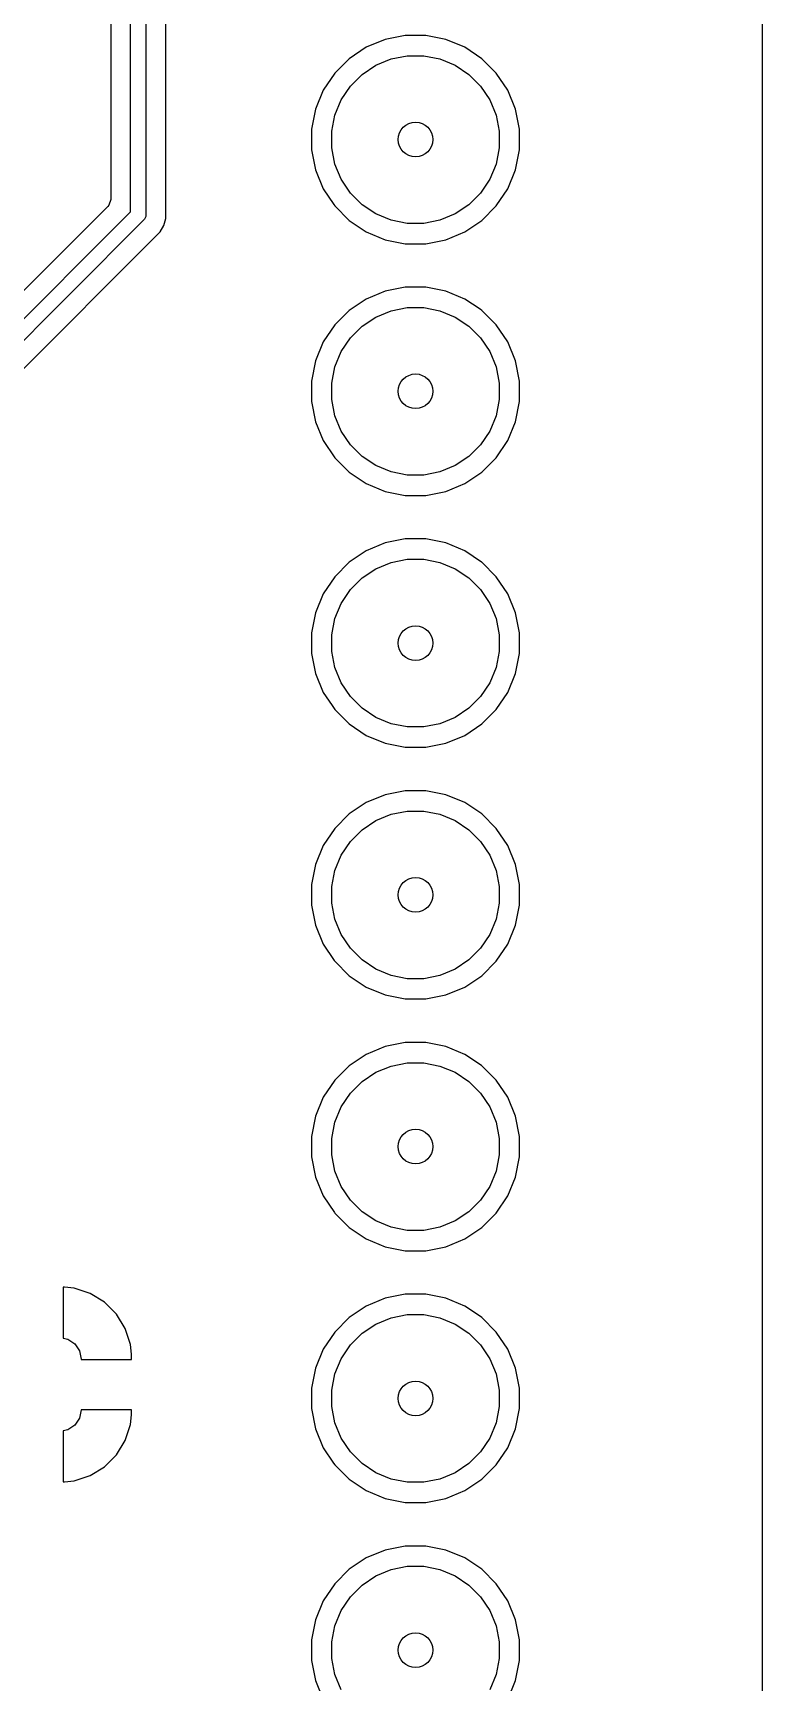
# Model space of a CAD drawing. Extents: x 2.09 to 4.51, y -4.8 to -2.93.
# Drawn here: x 4.218 to 4.508, y -3.972 to -3.318 of the extents above; entities that cross this region are included whole.
import ezdxf

# ---------------------------------------------------------------- set-up
doc = ezdxf.new("R2010")
doc.units = 0
doc.header["$MEASUREMENT"] = 0
doc.layers.add('BLACK', color=7, linetype='CONTINUOUS')

msp = doc.modelspace()

# ---------------------------------------------------------------- linework, layer by layer
at = {"layer": 'BLACK', "linetype": 'CONTINUOUS'}
for p, q in [((4.50785, -3.01194), (4.50785, -4.72428)), ((4.25679, -3.3885), (4.25679, -3.10417)), ((4.26289, -3.1039), (4.26289, -3.38976)), ((4.2489, -3.11434), (4.2489, -3.38362)), ((4.27079, -3.35577), (4.27079, -3.2256)), ((4.35801, -3.32007), (4.35049, -3.32319)), ((4.36601, -3.31848), (4.35801, -3.32007)), ((4.37415, -3.31848), (4.36601, -3.31848)), ((4.36601, -3.31848), (4.36601, -3.31848)), ((4.38214, -3.32007), (4.37415, -3.31848)), ((4.37415, -3.31848), (4.37415, -3.31848)), ((4.38967, -3.32319), (4.38214, -3.32007)), ((4.35049, -3.32319), (4.34371, -3.32772)), ((4.36036, -3.32782), (4.3668, -3.32654)), ((4.3668, -3.32654), (4.37336, -3.32654)), ((4.37336, -3.32654), (4.37979, -3.32782)), ((4.39644, -3.32772), (4.38967, -3.32319)), ((4.33795, -3.33348), (4.33343, -3.34025)), ((4.34371, -3.32772), (4.33795, -3.33348)), ((4.34885, -3.33397), (4.3543, -3.33033)), ((4.3543, -3.33033), (4.36036, -3.32782)), ((4.37979, -3.32782), (4.38585, -3.33033)), ((4.38585, -3.33033), (4.39131, -3.33397)), ((4.4022, -3.33348), (4.39644, -3.32772)), ((4.39644, -3.32772), (4.39644, -3.32772)), ((4.40673, -3.34025), (4.4022, -3.33348)), ((4.33343, -3.34025), (4.33031, -3.34778)), ((4.34057, -3.34407), (4.34421, -3.33861)), ((4.34421, -3.33861), (4.34885, -3.33397)), ((4.39131, -3.33397), (4.39595, -3.33861)), ((4.39595, -3.33861), (4.39959, -3.34407)), ((4.40985, -3.34778), (4.40673, -3.34025)), ((4.33806, -3.35013), (4.34057, -3.34407)), ((4.39959, -3.34407), (4.4021, -3.35013)), ((4.33031, -3.34778), (4.32872, -3.35577)), ((4.33678, -3.35656), (4.33806, -3.35013)), ((4.4021, -3.35013), (4.40338, -3.35656)), ((4.41144, -3.35577), (4.40985, -3.34778)), ((4.27079, -3.38832), (4.27079, -3.35577)), ((4.32872, -3.35577), (4.32872, -3.36392)), ((4.33678, -3.36312), (4.33678, -3.35656)), ((4.40338, -3.35656), (4.40338, -3.36312)), ((4.41144, -3.36392), (4.41144, -3.35577)), ((4.32872, -3.36392), (4.33031, -3.37191)), ((4.33806, -3.36956), (4.33678, -3.36312)), ((4.40338, -3.36312), (4.4021, -3.36956)), ((4.40985, -3.37191), (4.41144, -3.36392)), ((4.33031, -3.37191), (4.33343, -3.37943)), ((4.34057, -3.37562), (4.33806, -3.36956)), ((4.4021, -3.36956), (4.39959, -3.37562)), ((4.40673, -3.37943), (4.40985, -3.37191)), ((4.33343, -3.37943), (4.33762, -3.3857)), ((4.34421, -3.38107), (4.34057, -3.37562)), ((4.39959, -3.37562), (4.39595, -3.38107)), ((4.4022, -3.38621), (4.40673, -3.37943)), ((4.24815, -3.38591), (4.24776, -3.38637)), ((4.2489, -3.38362), (4.24815, -3.38591)), ((4.33762, -3.3857), (4.33795, -3.38621)), ((4.33795, -3.38621), (4.34371, -3.39197)), ((4.34885, -3.38571), (4.34421, -3.38107)), ((4.3543, -3.38936), (4.34885, -3.38571)), ((4.39131, -3.38571), (4.38585, -3.38936)), ((4.39595, -3.38107), (4.39131, -3.38571)), ((4.39644, -3.39197), (4.4022, -3.38621)), ((3.90828, -3.73701), (4.25679, -3.3885)), ((4.262, -3.39192), (3.9126, -3.74132)), ((4.24776, -3.38637), (3.9353, -3.69883)), ((4.26238, -3.39146), (4.262, -3.39192)), ((4.26284, -3.39036), (4.26238, -3.39146)), ((4.26289, -3.38976), (4.26284, -3.39036)), ((4.27004, -3.39399), (4.27079, -3.3912)), ((4.27079, -3.3912), (4.27079, -3.38832)), ((4.34371, -3.39197), (4.35049, -3.39649)), ((4.36036, -3.39187), (4.3543, -3.38936)), ((4.3668, -3.39315), (4.36036, -3.39187)), ((4.37979, -3.39187), (4.37336, -3.39315)), ((4.38585, -3.38936), (4.37979, -3.39187)), ((4.38967, -3.39649), (4.39644, -3.39197)), ((4.20932, -3.45577), (4.2686, -3.39648)), ((4.2686, -3.39648), (4.27004, -3.39399)), ((4.35049, -3.39649), (4.35801, -3.39961)), ((4.37336, -3.39315), (4.3668, -3.39315)), ((4.38214, -3.39961), (4.38967, -3.39649)), ((4.35801, -3.39961), (4.36601, -3.4012)), ((4.36601, -3.4012), (4.36601, -3.4012)), ((4.36601, -3.4012), (4.37415, -3.4012)), ((4.37415, -3.4012), (4.38214, -3.39961)), ((4.37415, -3.4012), (4.37415, -3.4012)), ((4.36601, -3.41848), (4.35801, -3.42007)), ((4.37415, -3.41848), (4.36601, -3.41848)), ((4.36601, -3.41848), (4.36601, -3.41848)), ((4.38214, -3.42007), (4.37415, -3.41848)), ((4.37415, -3.41848), (4.37415, -3.41848)), ((4.35049, -3.42319), (4.34371, -3.42772)), ((4.35801, -3.42007), (4.35049, -3.42319)), ((4.38967, -3.42319), (4.38214, -3.42007)), ((4.39574, -3.42725), (4.38967, -3.42319)), ((4.34371, -3.42772), (4.33795, -3.43348)), ((4.34885, -3.43397), (4.3543, -3.43033)), ((4.3543, -3.43033), (4.36036, -3.42782)), ((4.36036, -3.42782), (4.3668, -3.42654)), ((4.3668, -3.42654), (4.37336, -3.42654)), ((4.37336, -3.42654), (4.37979, -3.42782)), ((4.37979, -3.42782), (4.38585, -3.43033)), ((4.38585, -3.43033), (4.39131, -3.43397)), ((4.39644, -3.42772), (4.39574, -3.42725)), ((4.4022, -3.43348), (4.39644, -3.42772)), ((4.33795, -3.43348), (4.33343, -3.44025)), ((4.34057, -3.44407), (4.34421, -3.43861)), ((4.34421, -3.43861), (4.34885, -3.43397)), ((4.39131, -3.43397), (4.39595, -3.43861)), ((4.39595, -3.43861), (4.39959, -3.44407)), ((4.40673, -3.44025), (4.4022, -3.43348)), ((4.33343, -3.44025), (4.33031, -3.44778)), ((4.33806, -3.45013), (4.34057, -3.44407)), ((4.39959, -3.44407), (4.4021, -3.45013)), ((4.40985, -3.44778), (4.40673, -3.44025)), ((4.33031, -3.44778), (4.32872, -3.45577)), ((4.33678, -3.45656), (4.33806, -3.45013)), ((4.4021, -3.45013), (4.40338, -3.45656)), ((4.41144, -3.45577), (4.40985, -3.44778)), ((4.32872, -3.45577), (4.32872, -3.46392)), ((4.33678, -3.46312), (4.33678, -3.45656)), ((4.40338, -3.45656), (4.40338, -3.46312)), ((4.41144, -3.46392), (4.41144, -3.45577)), ((4.32872, -3.46392), (4.33031, -3.47191)), ((4.33806, -3.46956), (4.33678, -3.46312)), ((4.40338, -3.46312), (4.4021, -3.46956)), ((4.40985, -3.47191), (4.41144, -3.46392)), ((4.34057, -3.47562), (4.33806, -3.46956)), ((4.4021, -3.46956), (4.39959, -3.47562)), ((4.33031, -3.47191), (4.33343, -3.47943)), ((4.34421, -3.48107), (4.34057, -3.47562)), ((4.39959, -3.47562), (4.39595, -3.48107)), ((4.40673, -3.47943), (4.40985, -3.47191)), ((4.33343, -3.47943), (4.33795, -3.48621)), ((4.34885, -3.48571), (4.34421, -3.48107)), ((4.39595, -3.48107), (4.39131, -3.48571)), ((4.4022, -3.48621), (4.40673, -3.47943)), ((4.33795, -3.48621), (4.33795, -3.48621)), ((4.33795, -3.48621), (4.34371, -3.49197)), ((4.3543, -3.48936), (4.34885, -3.48571)), ((4.36036, -3.49187), (4.3543, -3.48936)), ((4.38585, -3.48936), (4.37979, -3.49187)), ((4.39131, -3.48571), (4.38585, -3.48936)), ((4.39644, -3.49197), (4.4022, -3.48621)), ((4.34371, -3.49197), (4.35049, -3.49649)), ((4.35049, -3.49649), (4.35801, -3.49961)), ((4.3668, -3.49315), (4.36036, -3.49187)), ((4.37336, -3.49315), (4.3668, -3.49315)), ((4.37979, -3.49187), (4.37336, -3.49315)), ((4.38214, -3.49961), (4.38967, -3.49649)), ((4.38967, -3.49649), (4.39644, -3.49197)), ((4.35801, -3.49961), (4.36601, -3.5012)), ((4.36601, -3.5012), (4.36601, -3.5012)), ((4.36601, -3.5012), (4.37415, -3.5012)), ((4.37415, -3.5012), (4.38214, -3.49961)), ((4.37415, -3.5012), (4.37415, -3.5012)), ((4.35049, -3.52319), (4.34371, -3.52772)), ((4.35801, -3.52007), (4.35049, -3.52319)), ((4.36601, -3.51848), (4.35801, -3.52007)), ((4.37415, -3.51848), (4.36601, -3.51848)), ((4.36601, -3.51848), (4.36601, -3.51848)), ((4.38214, -3.52007), (4.37415, -3.51848)), ((4.37415, -3.51848), (4.37415, -3.51848)), ((4.38967, -3.52319), (4.38214, -3.52007)), ((4.39638, -3.52768), (4.38967, -3.52319)), ((4.34371, -3.52772), (4.33795, -3.53348)), ((4.34885, -3.53397), (4.3543, -3.53033)), ((4.3543, -3.53033), (4.36036, -3.52782)), ((4.36036, -3.52782), (4.3668, -3.52654)), ((4.3668, -3.52654), (4.37336, -3.52654)), ((4.37336, -3.52654), (4.37979, -3.52782)), ((4.37979, -3.52782), (4.38585, -3.53033)), ((4.38585, -3.53033), (4.39131, -3.53397)), ((4.39644, -3.52772), (4.39638, -3.52768)), ((4.4022, -3.53348), (4.39644, -3.52772)), ((4.33795, -3.53348), (4.33343, -3.54025)), ((4.34421, -3.53861), (4.34885, -3.53397)), ((4.39131, -3.53397), (4.39595, -3.53861)), ((4.40673, -3.54025), (4.4022, -3.53348)), ((4.33343, -3.54025), (4.33031, -3.54778)), ((4.34057, -3.54407), (4.34421, -3.53861)), ((4.39595, -3.53861), (4.39959, -3.54407)), ((4.40985, -3.54778), (4.40673, -3.54025)), ((4.33031, -3.54778), (4.32872, -3.55577)), ((4.33806, -3.55013), (4.34057, -3.54407)), ((4.39959, -3.54407), (4.4021, -3.55013)), ((4.41144, -3.55577), (4.40985, -3.54778)), ((4.32872, -3.55577), (4.32872, -3.56392)), ((4.33678, -3.55656), (4.33806, -3.55013)), ((4.33678, -3.56312), (4.33678, -3.55656)), ((4.4021, -3.55013), (4.40338, -3.55656)), ((4.40338, -3.55656), (4.40338, -3.56312)), ((4.41144, -3.56392), (4.41144, -3.55577)), ((4.32872, -3.56392), (4.33031, -3.57191)), ((4.33806, -3.56956), (4.33678, -3.56312)), ((4.34057, -3.57562), (4.33806, -3.56956)), ((4.4021, -3.56956), (4.39959, -3.57562)), ((4.40338, -3.56312), (4.4021, -3.56956)), ((4.40985, -3.57191), (4.41144, -3.56392)), ((4.33031, -3.57191), (4.33343, -3.57943)), ((4.34421, -3.58107), (4.34057, -3.57562)), ((4.39959, -3.57562), (4.39595, -3.58107)), ((4.40673, -3.57943), (4.40985, -3.57191)), ((4.33343, -3.57943), (4.33689, -3.58462)), ((4.34885, -3.58571), (4.34421, -3.58107)), ((4.39595, -3.58107), (4.39131, -3.58571)), ((4.4022, -3.58621), (4.40673, -3.57943)), ((4.33689, -3.58462), (4.33795, -3.58621)), ((4.33795, -3.58621), (4.34371, -3.59197)), ((4.3543, -3.58936), (4.34885, -3.58571)), ((4.39131, -3.58571), (4.38585, -3.58936)), ((4.39644, -3.59197), (4.4022, -3.58621)), ((4.34371, -3.59197), (4.35049, -3.59649)), ((4.36036, -3.59187), (4.3543, -3.58936)), ((4.3668, -3.59315), (4.36036, -3.59187)), ((4.37336, -3.59315), (4.3668, -3.59315)), ((4.37979, -3.59187), (4.37336, -3.59315)), ((4.38585, -3.58936), (4.37979, -3.59187)), ((4.38967, -3.59649), (4.39644, -3.59197)), ((4.35049, -3.59649), (4.35801, -3.59961)), ((4.35801, -3.59961), (4.36601, -3.6012)), ((4.36601, -3.6012), (4.36601, -3.6012)), ((4.36601, -3.6012), (4.37415, -3.6012)), ((4.37415, -3.6012), (4.38214, -3.59961)), ((4.37415, -3.6012), (4.37415, -3.6012)), ((4.38214, -3.59961), (4.38967, -3.59649)), ((4.35801, -3.62007), (4.35049, -3.62319)), ((4.36601, -3.61848), (4.35801, -3.62007)), ((4.37415, -3.61848), (4.36601, -3.61848)), ((4.36601, -3.61848), (4.36601, -3.61848)), ((4.38214, -3.62007), (4.37415, -3.61848)), ((4.37415, -3.61848), (4.37415, -3.61848)), ((4.38967, -3.62319), (4.38214, -3.62007)), ((4.34371, -3.62772), (4.33795, -3.63348)), ((4.35049, -3.62319), (4.34371, -3.62772)), ((4.3543, -3.63033), (4.36036, -3.62782)), ((4.36036, -3.62782), (4.3668, -3.62654)), ((4.3668, -3.62654), (4.37336, -3.62654)), ((4.37336, -3.62654), (4.37979, -3.62782)), ((4.37979, -3.62782), (4.38585, -3.63033)), ((4.39644, -3.62772), (4.38967, -3.62319)), ((4.4022, -3.63348), (4.39644, -3.62772)), ((4.39644, -3.62772), (4.39644, -3.62772)), ((4.33795, -3.63348), (4.33343, -3.64025)), ((4.34421, -3.63861), (4.34885, -3.63397)), ((4.34885, -3.63397), (4.3543, -3.63033)), ((4.38585, -3.63033), (4.39131, -3.63397)), ((4.39131, -3.63397), (4.39595, -3.63861)), ((4.40673, -3.64025), (4.4022, -3.63348)), ((4.33343, -3.64025), (4.33031, -3.64778)), ((4.34057, -3.64407), (4.34421, -3.63861)), ((4.39595, -3.63861), (4.39959, -3.64407)), ((4.40985, -3.64778), (4.40673, -3.64025)), ((4.33031, -3.64778), (4.32872, -3.65577)), ((4.33806, -3.65013), (4.34057, -3.64407)), ((4.39959, -3.64407), (4.4021, -3.65013)), ((4.41144, -3.65577), (4.40985, -3.64778)), ((4.33678, -3.65656), (4.33806, -3.65013)), ((4.4021, -3.65013), (4.40338, -3.65656)), ((4.32872, -3.65577), (4.32872, -3.66392)), ((4.33678, -3.66312), (4.33678, -3.65656)), ((4.40338, -3.65656), (4.40338, -3.66312)), ((4.41144, -3.66392), (4.41144, -3.65577)), ((4.32872, -3.66392), (4.33031, -3.67191)), ((4.33806, -3.66956), (4.33678, -3.66312)), ((4.40338, -3.66312), (4.4021, -3.66956)), ((4.40985, -3.67191), (4.41144, -3.66392)), ((4.33031, -3.67191), (4.33343, -3.67943)), ((4.34057, -3.67562), (4.33806, -3.66956)), ((4.4021, -3.66956), (4.39959, -3.67562)), ((4.40673, -3.67943), (4.40985, -3.67191)), ((4.33343, -3.67943), (4.33775, -3.68591)), ((4.34421, -3.68107), (4.34057, -3.67562)), ((4.39959, -3.67562), (4.39595, -3.68107)), ((4.4022, -3.68621), (4.40673, -3.67943)), ((4.33775, -3.68591), (4.33795, -3.68621)), ((4.33795, -3.68621), (4.34371, -3.69197)), ((4.34885, -3.68571), (4.34421, -3.68107)), ((4.3543, -3.68936), (4.34885, -3.68571)), ((4.39131, -3.68571), (4.38585, -3.68936)), ((4.39595, -3.68107), (4.39131, -3.68571)), ((4.39644, -3.69197), (4.4022, -3.68621)), ((4.34371, -3.69197), (4.35049, -3.69649)), ((4.36036, -3.69187), (4.3543, -3.68936)), ((4.3668, -3.69315), (4.36036, -3.69187)), ((4.37336, -3.69315), (4.3668, -3.69315)), ((4.37979, -3.69187), (4.37336, -3.69315)), ((4.38585, -3.68936), (4.37979, -3.69187)), ((4.38967, -3.69649), (4.39644, -3.69197)), ((4.35049, -3.69649), (4.35801, -3.69961)), ((4.35801, -3.69961), (4.36601, -3.7012)), ((4.37415, -3.7012), (4.38214, -3.69961)), ((4.38214, -3.69961), (4.38967, -3.69649)), ((4.36601, -3.7012), (4.36601, -3.7012)), ((4.36601, -3.7012), (4.37415, -3.7012)), ((4.37415, -3.7012), (4.37415, -3.7012)), ((4.35801, -3.72007), (4.35049, -3.72319)), ((4.36601, -3.71848), (4.35801, -3.72007)), ((4.37415, -3.71848), (4.36601, -3.71848)), ((4.36601, -3.71848), (4.36601, -3.71848)), ((4.38214, -3.72007), (4.37415, -3.71848)), ((4.37415, -3.71848), (4.37415, -3.71848)), ((4.38967, -3.72319), (4.38214, -3.72007)), ((4.35049, -3.72319), (4.34371, -3.72772)), ((4.36036, -3.72782), (4.3668, -3.72654)), ((4.3668, -3.72654), (4.37336, -3.72654)), ((4.37336, -3.72654), (4.37979, -3.72782)), ((4.39636, -3.72766), (4.38967, -3.72319)), ((4.34371, -3.72772), (4.33795, -3.73348)), ((4.34885, -3.73397), (4.3543, -3.73033)), ((4.3543, -3.73033), (4.36036, -3.72782)), ((4.37979, -3.72782), (4.38585, -3.73033)), ((4.38585, -3.73033), (4.39131, -3.73397)), ((4.39644, -3.72772), (4.39636, -3.72766)), ((4.4022, -3.73348), (4.39644, -3.72772)), ((4.33795, -3.73348), (4.33343, -3.74025)), ((4.34057, -3.74407), (4.34421, -3.73861)), ((4.34421, -3.73861), (4.34885, -3.73397)), ((4.39131, -3.73397), (4.39595, -3.73861)), ((4.39595, -3.73861), (4.39959, -3.74407)), ((4.40673, -3.74025), (4.4022, -3.73348)), ((4.33343, -3.74025), (4.33031, -3.74778)), ((4.33806, -3.75013), (4.34057, -3.74407)), ((4.39959, -3.74407), (4.4021, -3.75013)), ((4.40985, -3.74778), (4.40673, -3.74025)), ((4.33031, -3.74778), (4.32872, -3.75577)), ((4.33678, -3.75656), (4.33806, -3.75013)), ((4.4021, -3.75013), (4.40338, -3.75656)), ((4.41144, -3.75577), (4.40985, -3.74778)), ((4.32872, -3.75577), (4.32872, -3.76392)), ((4.33678, -3.76312), (4.33678, -3.75656)), ((4.40338, -3.75656), (4.40338, -3.76312)), ((4.41144, -3.76392), (4.41144, -3.75577)), ((4.32872, -3.76392), (4.33031, -3.77191)), ((4.33806, -3.76956), (4.33678, -3.76312)), ((4.40338, -3.76312), (4.4021, -3.76956)), ((4.40985, -3.77191), (4.41144, -3.76392)), ((4.33031, -3.77191), (4.33343, -3.77943)), ((4.34057, -3.77562), (4.33806, -3.76956)), ((4.4021, -3.76956), (4.39959, -3.77562)), ((4.40673, -3.77943), (4.40985, -3.77191)), ((4.34421, -3.78107), (4.34057, -3.77562)), ((4.39959, -3.77562), (4.39595, -3.78107)), ((4.33343, -3.77943), (4.33786, -3.78606)), ((4.34885, -3.78571), (4.34421, -3.78107)), ((4.3543, -3.78936), (4.34885, -3.78571)), ((4.39131, -3.78571), (4.38585, -3.78936)), ((4.39595, -3.78107), (4.39131, -3.78571)), ((4.4022, -3.78621), (4.40673, -3.77943)), ((4.33786, -3.78606), (4.33795, -3.78621)), ((4.33795, -3.78621), (4.34371, -3.79197)), ((4.34371, -3.79197), (4.35049, -3.79649)), ((4.36036, -3.79187), (4.3543, -3.78936)), ((4.3668, -3.79315), (4.36036, -3.79187)), ((4.37979, -3.79187), (4.37336, -3.79315)), ((4.38585, -3.78936), (4.37979, -3.79187)), ((4.38967, -3.79649), (4.39644, -3.79197)), ((4.39644, -3.79197), (4.4022, -3.78621)), ((4.35049, -3.79649), (4.35801, -3.79961)), ((4.37336, -3.79315), (4.3668, -3.79315)), ((4.38214, -3.79961), (4.38967, -3.79649)), ((4.35801, -3.79961), (4.36601, -3.8012)), ((4.36601, -3.8012), (4.36601, -3.8012)), ((4.36601, -3.8012), (4.37415, -3.8012)), ((4.37415, -3.8012), (4.38214, -3.79961)), ((4.37415, -3.8012), (4.37415, -3.8012)), ((4.2305, -3.81563), (4.22998, -3.81563)), ((4.22998, -3.81563), (4.22998, -3.81563)), ((4.22998, -3.81563), (4.22998, -3.83591)), ((4.23442, -3.81603), (4.2305, -3.81563)), ((4.24077, -3.81813), (4.23442, -3.81603)), ((4.24646, -3.82165), (4.24077, -3.81813)), ((4.36601, -3.81848), (4.35801, -3.82007)), ((4.37415, -3.81848), (4.36601, -3.81848)), ((4.36601, -3.81848), (4.36601, -3.81848)), ((4.38214, -3.82007), (4.37415, -3.81848)), ((4.37415, -3.81848), (4.37415, -3.81848)), ((4.25119, -3.82638), (4.24646, -3.82165)), ((4.35049, -3.82319), (4.34371, -3.82772)), ((4.35801, -3.82007), (4.35049, -3.82319)), ((4.38967, -3.82319), (4.38214, -3.82007)), ((4.39469, -3.82655), (4.38967, -3.82319)), ((4.2547, -3.83207), (4.25119, -3.82638)), ((4.34371, -3.82772), (4.33795, -3.83348)), ((4.34885, -3.83397), (4.3543, -3.83033)), ((4.3543, -3.83033), (4.36036, -3.82782)), ((4.36036, -3.82782), (4.3668, -3.82654)), ((4.3668, -3.82654), (4.37336, -3.82654)), ((4.37336, -3.82654), (4.37979, -3.82782)), ((4.37979, -3.82782), (4.38585, -3.83033)), ((4.38585, -3.83033), (4.39131, -3.83397)), ((4.39644, -3.82772), (4.39469, -3.82655)), ((4.4022, -3.83348), (4.39644, -3.82772)), ((4.22998, -3.83591), (4.23189, -3.83629)), ((4.23189, -3.83629), (4.23468, -3.83815)), ((4.23468, -3.83815), (4.23655, -3.84095)), ((4.2568, -3.83842), (4.2547, -3.83207)), ((4.33795, -3.83348), (4.33343, -3.84025)), ((4.34421, -3.83861), (4.34885, -3.83397)), ((4.39131, -3.83397), (4.39595, -3.83861)), ((4.40673, -3.84025), (4.4022, -3.83348)), ((4.23655, -3.84095), (4.2372, -3.84424)), ((4.2372, -3.84424), (4.2372, -3.84433)), ((4.2372, -3.84433), (4.2572, -3.84433)), ((4.2572, -3.84234), (4.2568, -3.83842)), ((4.2568, -3.83842), (4.2568, -3.83842)), ((4.2572, -3.84433), (4.2572, -3.84234)), ((4.2572, -3.84433), (4.2572, -3.84433)), ((4.33343, -3.84025), (4.33031, -3.84778)), ((4.33806, -3.85013), (4.34057, -3.84407)), ((4.34057, -3.84407), (4.34421, -3.83861)), ((4.39595, -3.83861), (4.39959, -3.84407)), ((4.39959, -3.84407), (4.4021, -3.85013)), ((4.40985, -3.84778), (4.40673, -3.84025)), ((4.33031, -3.84778), (4.32872, -3.85577)), ((4.33678, -3.85656), (4.33806, -3.85013)), ((4.4021, -3.85013), (4.40338, -3.85656)), ((4.41144, -3.85577), (4.40985, -3.84778)), ((4.32872, -3.85577), (4.32872, -3.86392)), ((4.33678, -3.86312), (4.33678, -3.85656)), ((4.40338, -3.85656), (4.40338, -3.86312)), ((4.41144, -3.86392), (4.41144, -3.85577)), ((4.2572, -3.86433), (4.2372, -3.86433)), ((4.2372, -3.86433), (4.2372, -3.86442)), ((4.2572, -3.86633), (4.2572, -3.86433)), ((4.2572, -3.86433), (4.2572, -3.86433)), ((4.32872, -3.86392), (4.33031, -3.87191)), ((4.33806, -3.86956), (4.33678, -3.86312)), ((4.40338, -3.86312), (4.4021, -3.86956)), ((4.40985, -3.87191), (4.41144, -3.86392)), ((4.23468, -3.87051), (4.23189, -3.87238)), ((4.23655, -3.86772), (4.23468, -3.87051)), ((4.2372, -3.86442), (4.23655, -3.86772)), ((4.2547, -3.87659), (4.2568, -3.87024)), ((4.2568, -3.87024), (4.2572, -3.86633)), ((4.34057, -3.87562), (4.33806, -3.86956)), ((4.4021, -3.86956), (4.39959, -3.87562)), ((4.23189, -3.87238), (4.22998, -3.87276)), ((4.22998, -3.87276), (4.22998, -3.89303)), ((4.25119, -3.88229), (4.2547, -3.87659)), ((4.33031, -3.87191), (4.33343, -3.87943)), ((4.34421, -3.88107), (4.34057, -3.87562)), ((4.39959, -3.87562), (4.39595, -3.88107)), ((4.40673, -3.87943), (4.40985, -3.87191)), ((4.24646, -3.88702), (4.25119, -3.88229)), ((4.33343, -3.87943), (4.33754, -3.88558)), ((4.34885, -3.88571), (4.34421, -3.88107)), ((4.39595, -3.88107), (4.39131, -3.88571)), ((4.4022, -3.88621), (4.40673, -3.87943)), ((4.23442, -3.89263), (4.24077, -3.89053)), ((4.24077, -3.89053), (4.24646, -3.88702)), ((4.33754, -3.88558), (4.33795, -3.88621)), ((4.33795, -3.88621), (4.34371, -3.89197)), ((4.3543, -3.88936), (4.34885, -3.88571)), ((4.36036, -3.89187), (4.3543, -3.88936)), ((4.38585, -3.88936), (4.37979, -3.89187)), ((4.39131, -3.88571), (4.38585, -3.88936)), ((4.39644, -3.89197), (4.4022, -3.88621)), ((4.22998, -3.89303), (4.22998, -3.89303)), ((4.22998, -3.89303), (4.2305, -3.89303)), ((4.2305, -3.89303), (4.23442, -3.89263)), ((4.23442, -3.89263), (4.23442, -3.89263)), ((4.34371, -3.89197), (4.35049, -3.89649)), ((4.35049, -3.89649), (4.35801, -3.89961)), ((4.3668, -3.89315), (4.36036, -3.89187)), ((4.37336, -3.89315), (4.3668, -3.89315)), ((4.37979, -3.89187), (4.37336, -3.89315)), ((4.38214, -3.89961), (4.38967, -3.89649)), ((4.38967, -3.89649), (4.39644, -3.89197)), ((4.35801, -3.89961), (4.36601, -3.9012)), ((4.36601, -3.9012), (4.36601, -3.9012)), ((4.36601, -3.9012), (4.37415, -3.9012)), ((4.37415, -3.9012), (4.38214, -3.89961)), ((4.37415, -3.9012), (4.37415, -3.9012)), ((4.35049, -3.92319), (4.34371, -3.92772)), ((4.35801, -3.92007), (4.35049, -3.92319)), ((4.36601, -3.91848), (4.35801, -3.92007)), ((4.37415, -3.91848), (4.36601, -3.91848)), ((4.36601, -3.91848), (4.36601, -3.91848)), ((4.38214, -3.92007), (4.37415, -3.91848)), ((4.37415, -3.91848), (4.37415, -3.91848)), ((4.38967, -3.92319), (4.38214, -3.92007)), ((4.39644, -3.92772), (4.38967, -3.92319)), ((4.34371, -3.92772), (4.33795, -3.93348)), ((4.3543, -3.93033), (4.36036, -3.92782)), ((4.36036, -3.92782), (4.3668, -3.92654)), ((4.3668, -3.92654), (4.37336, -3.92654)), ((4.37336, -3.92654), (4.37979, -3.92782)), ((4.37979, -3.92782), (4.38585, -3.93033)), ((4.4022, -3.93348), (4.39644, -3.92772)), ((4.39644, -3.92772), (4.39644, -3.92772)), ((4.33795, -3.93348), (4.33343, -3.94025)), ((4.34421, -3.93861), (4.34885, -3.93397)), ((4.34885, -3.93397), (4.3543, -3.93033)), ((4.38585, -3.93033), (4.39131, -3.93397)), ((4.39131, -3.93397), (4.39595, -3.93861)), ((4.40673, -3.94025), (4.4022, -3.93348)), ((4.33343, -3.94025), (4.33031, -3.94778)), ((4.34057, -3.94407), (4.34421, -3.93861)), ((4.39595, -3.93861), (4.39959, -3.94407)), ((4.40985, -3.94778), (4.40673, -3.94025)), ((4.33031, -3.94778), (4.32872, -3.95577)), ((4.33806, -3.95013), (4.34057, -3.94407)), ((4.39959, -3.94407), (4.4021, -3.95013)), ((4.41144, -3.95577), (4.40985, -3.94778)), ((4.32872, -3.95577), (4.32872, -3.96392)), ((4.33678, -3.95656), (4.33806, -3.95013)), ((4.4021, -3.95013), (4.40338, -3.95656)), ((4.41144, -3.96392), (4.41144, -3.95577)), ((4.33678, -3.96312), (4.33678, -3.95656)), ((4.40338, -3.95656), (4.40338, -3.96312)), ((4.32872, -3.96392), (4.33031, -3.97191)), ((4.33806, -3.96956), (4.33678, -3.96312)), ((4.40338, -3.96312), (4.4021, -3.96956)), ((4.40985, -3.97191), (4.41144, -3.96392)), ((4.33031, -3.97191), (4.33343, -3.97943)), ((4.34057, -3.97562), (4.33806, -3.96956)), ((4.4021, -3.96956), (4.39959, -3.97562)), ((4.40673, -3.97943), (4.40985, -3.97191))]:
    msp.add_line(p, q, dxfattribs=at)
at = {"layer": 'BLACK'}
for centre in [(4.37008, -3.35984), (4.37008, -3.45984), (4.37008, -3.55984), (4.37008, -3.65984), (4.37008, -3.75984), (4.37008, -3.85984), (4.37008, -3.95984)]:
    msp.add_circle(centre, 0.00689, dxfattribs=at)
at = {"layer": 'WHITE'}
for centre in [(4.37008, -3.35984), (4.37008, -3.45984), (4.37008, -3.55984), (4.37008, -3.65984), (4.37008, -3.75984), (4.37008, -3.85984), (4.37008, -3.95984)]:
    msp.add_circle(centre, 0.00689, dxfattribs=at)

doc.saveas('drawing.dxf')
